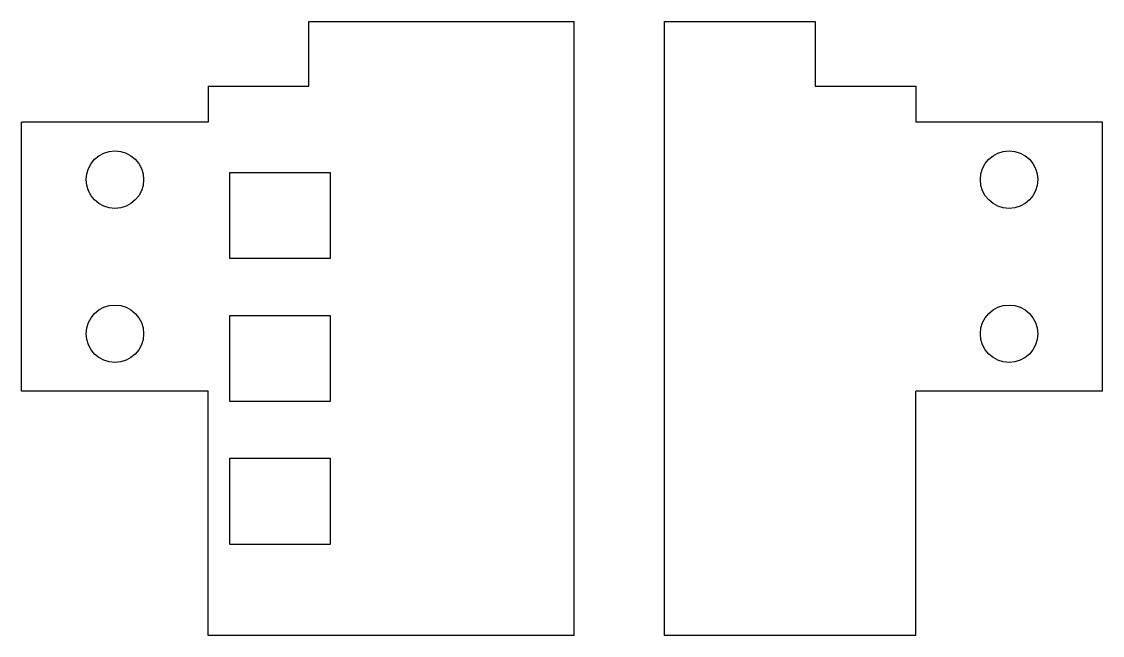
# Model space of a CAD drawing. Header units: millimetres. Extents: x -37.6 to 37.6, y -35.7 to 7.
import ezdxf

# ---------------------------------------------------------------- set-up
doc = ezdxf.new("R2010")
doc.units = ezdxf.units.MM

msp = doc.modelspace()

# ---------------------------------------------------------------- linework, layer by layer
at = {"color": 7, "linetype": 'Continuous', "lineweight": 25}
for p, q in [((-17.65, 7), (0.85, 7)), ((-17.65, 2.5), (-17.65, 7)), ((0.85, -35.73), (0.85, 7)), ((7.15, 7), (17.65, 7)), ((7.15, -35.73), (7.15, 7)), ((17.65, 7), (17.65, 2.5)), ((-24.65, 2.5), (-17.65, 2.5)), ((-24.65, 2.5), (-24.65, 0)), ((17.65, 2.5), (24.65, 2.5)), ((24.65, 2.5), (24.65, 0)), ((-24.65, 0), (-37.65, 0)), ((-37.65, -18.73), (-37.65, 0)), ((37.65, 0), (24.65, 0)), ((37.65, -18.73), (37.65, 0)), ((-24.65, -18.73), (-37.65, -18.73)), ((-24.65, -35.73), (-24.65, -18.73)), ((24.65, -35.73), (24.65, -18.73)), ((37.65, -18.73), (24.65, -18.73)), ((0.85, -35.73), (-24.65, -35.73)), ((24.65, -35.73), (7.15, -35.73))]:
    msp.add_line(p, q, dxfattribs=at)
for centre in [(-31.15, -4), (31.15, -4), (-31.15, -14.73), (31.15, -14.73)]:
    msp.add_circle(centre, 2, dxfattribs=at)
for points in [[(-23.15, -3.5), (-16.15, -3.5)], [(-23.15, -9.5), (-23.15, -3.5)], [(-16.15, -3.5), (-16.15, -9.5)], [(-16.15, -9.5), (-23.15, -9.5)], [(-23.15, -13.45), (-16.15, -13.45)], [(-23.15, -19.45), (-23.15, -13.45)], [(-16.15, -13.45), (-16.15, -19.45)], [(-16.15, -19.45), (-23.15, -19.45)], [(-23.15, -23.4), (-16.15, -23.4)], [(-23.15, -29.4), (-23.15, -23.4)], [(-16.15, -23.4), (-16.15, -29.4)], [(-16.15, -29.4), (-23.15, -29.4)]]:
    msp.add_open_spline(points, degree=1, dxfattribs=at)

doc.saveas('drawing.dxf')
